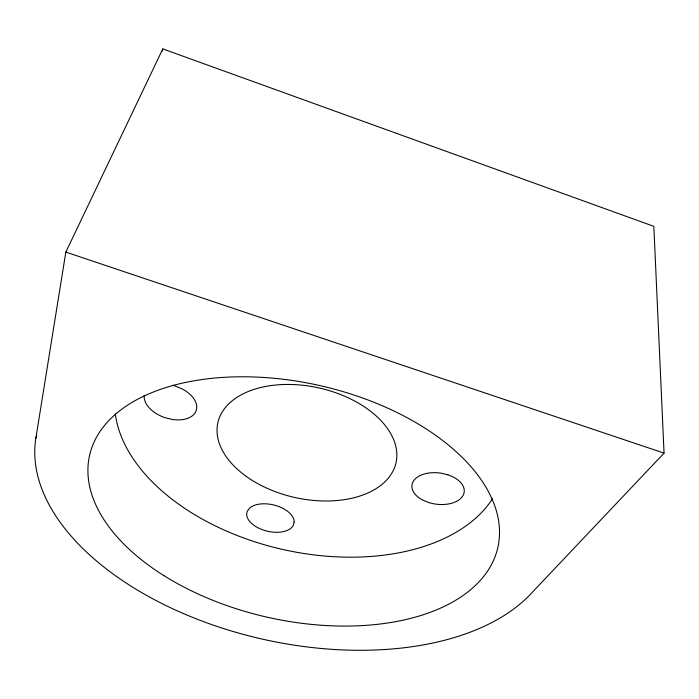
<?xml version="1.0" encoding="UTF-8"?>
<svg xmlns="http://www.w3.org/2000/svg" width="699" height="699" viewBox="0 0 699 699"><rect width="100%" height="100%" fill="white"/><g stroke="black" fill="none" stroke-linecap="round" stroke-linejoin="round"><path stroke-width="1.05" d="M35.876 438.081L65.837 252.094L162.797 48.895L653.836 226.345L664.05 453.118L530.663 594.054A265.611 151.7 12.7 0 1 225.349 629.126A265.611 151.7 12.7 0 1 35.876 438.081L36.741 436.08M162.334 51.027L162.797 48.895M65.837 252.094L664.05 453.118M492.463 498.815A198.254 122.692 12.7 0 1 282.877 549.493A198.254 122.692 12.7 0 1 115.283 413.817M144.212 395.617A27.147 16.627 18.3 0 0 165.576 417.853L172.303 419.444A27.147 16.627 18.3 0 0 196.262 410.392A27.147 16.627 18.3 0 0 182.107 388.88L175.484 386.101A27.147 16.627 18.3 0 0 172.504 385.254M294.157 522.066L293.248 525.473A24.185 13.508 13.3 0 1 264.309 530.366A24.185 13.508 13.3 0 1 247.385 511.048L249.665 508.051A24.185 13.508 13.3 0 1 276.551 505.744A24.185 13.508 13.3 0 1 294.157 522.066M447.779 474.761L441.025 473.162A26.352 15.693 7.6 0 0 413.668 480.772A26.352 15.693 7.6 0 0 422.607 500.012L428.496 502.467A26.352 15.693 7.6 0 0 462.432 496.482A26.352 15.693 7.6 0 0 447.779 474.761M163.881 575.609A209.263 118.76 12.7 0 0 496.919 551.1A209.263 118.76 12.7 0 0 220.325 377.582A209.263 118.76 12.7 0 0 163.881 575.609M246.162 476.325A91.298 56.086 12.7 0 0 394.708 467.159A91.298 56.086 12.7 0 0 279.941 384.686A91.298 56.086 12.7 0 0 246.162 476.325"/></g></svg>
